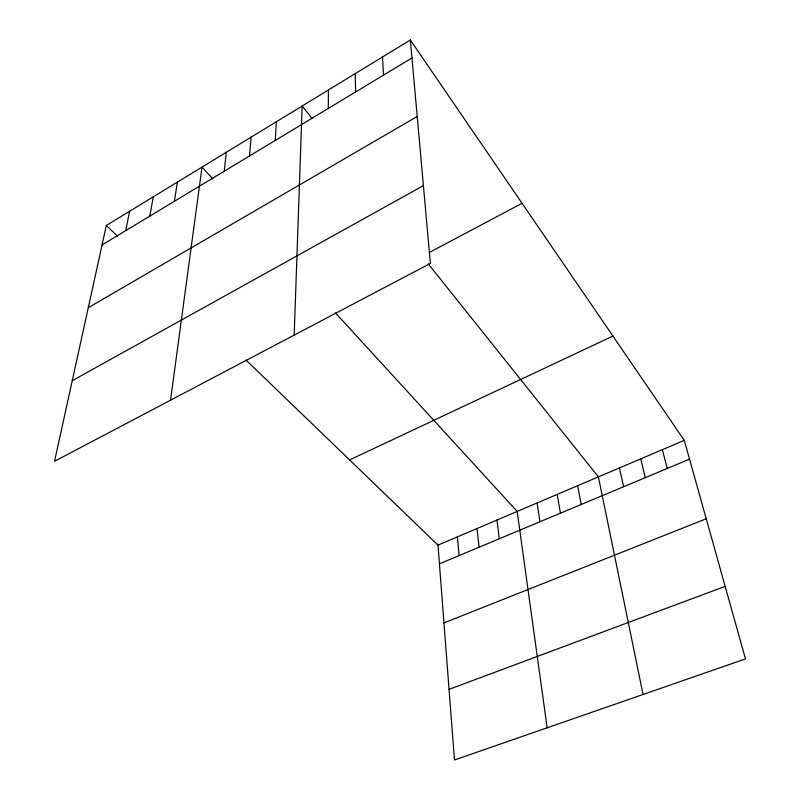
<?xml version="1.0" encoding="UTF-8"?>
<svg xmlns="http://www.w3.org/2000/svg" width="800" height="800" viewBox="0 0 800 800"><rect width="100%" height="100%" fill="white"/><g stroke="black" fill="none" stroke-linecap="round" stroke-linejoin="round"><path stroke-width="1.2" d="M328.3 108.44L328.42 89.99M294.19 335.1L302.16 106.01L312.02 118.36M275.25 140.45L276.4 121.72M249.49 155.99L251.14 137.13M224.23 171.23L226.35 152.26M170.55 400.2L202.02 167.1L212.85 178.93M174.39 201.29L177.42 182.11M149.83 216.11L153.28 196.83M125.72 230.66L129.6 211.28M106.35 225.46L54.54 461.28L430.38 263.4L410.35 40L106.35 225.46L117.64 236.34M102.08 244.92L411.96 57.96M88.28 307.7L417.21 116.49M72.24 380.7L423.41 185.64M429.59 252.35L522.08 203.28M349.59 459.91L612.93 336.07M438 545.12L684.28 440.35L745.46 658.91L454.47 760L438 545.12L246 360.06M439.44 563.82L689.54 459.13M443.96 622.91L706.23 518.77M449.06 689.35L725.16 586.38M335.49 312.92L517.18 511.44L547.15 727.8M428.36 264.01L598.4 476.89L643.07 694.48M410.35 40L684.28 440.35M662.35 449.68L667.24 468.46M640.73 458.88L645.27 477.66M619.42 467.94L623.61 486.73M577.67 485.7L581.2 504.48M557.23 494.4L560.44 513.17M537.07 502.98L539.97 521.74M496.98 520.03L499.27 538.77M477.05 528.51L479.05 547.24M457.39 536.88L459.1 555.59M382.5 56.99L383.51 75.13M355.19 73.65L355.63 91.95"/></g></svg>
